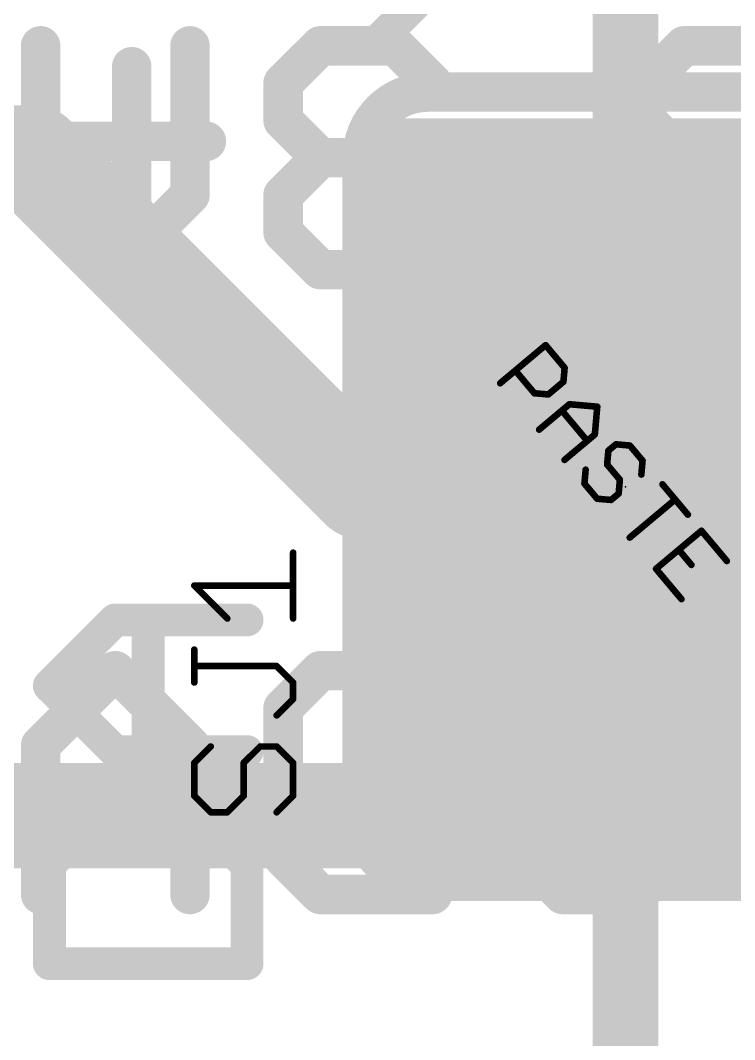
# Model space of a CAD drawing. Extents: x -33 to 74, y -9 to 23.
# Drawn here: x 2.745 to 5.501, y 5.485 to 9.421 of the extents above; entities that cross this region are included whole.
import ezdxf

# ---------------------------------------------------------------- set-up
doc = ezdxf.new("R2010")
doc.units = 0
for name, color, linetype in [('1', 12, 'CONTINUOUS'), ('16', 132, 'CONTINUOUS'), ('21', 41, 'CONTINUOUS'), ('22', 40, 'CONTINUOUS'), ('23', 53, 'CONTINUOUS'), ('25', 253, 'CONTINUOUS'), ('29', 253, 'CONTINUOUS'), ('31', 253, 'CONTINUOUS'), ('51', 53, 'CONTINUOUS')]:
    doc.layers.add(name, color=color, linetype=linetype)

# ---------------------------------------------------------------- blocks, each defined once
blk = doc.blocks.new('RECT')
blk.add_solid([(-0.5, -0.5), (0.5, -0.5), (-0.5, 0.5), (0.5, 0.5)])

msp = doc.modelspace()

# ---------------------------------------------------------------- linework, layer by layer
at = {"layer": '1'}
for points, const_width in [([(5.08, 8.4328), (5.08, 10.58)], 0.254), ([(2.794, 8.89), (1.27, 8.89)], 0.4064), ([(4.064, 7.62), (2.794, 8.89)], 0.4064), ([(5.08, 7.62), (4.064, 7.62)], 0.4064), ([(5.08, 7.62), (5.969, 7.62)], 0.4064), ([(5.08, 6.8072), (5.08, 4.66)], 0.254)]:
    msp.add_lwpolyline(points, dxfattribs=dict(at, const_width=const_width))
for points, const_width in [([(2.8658, 8.9618, 1), (2.7222, 8.8182)], 0.2032), ([(2.794, 8.7884, 1), (2.794, 8.9916)], 0.2032), ([(5.0165, 8.4328, 1), (5.1435, 8.4328)], 0.127), ([(4.064, 7.7216, 1), (4.064, 7.5184)], 0.2032), ([(3.9922, 7.5482, 1), (4.1358, 7.6918)], 0.2032), ([(5.08, 7.7216, 1), (5.08, 7.5184)], 0.2032), ([(5.08, 7.5184, 1), (5.08, 7.7216)], 0.2032), ([(5.1435, 6.8072, 1), (5.0165, 6.8072)], 0.127)]:
    msp.add_lwpolyline(points, format="xyb", dxfattribs=dict(at, const_width=const_width))
at = {"layer": '16', "const_width": 0.4064}
msp.add_lwpolyline([(1.27, 6.35), (7.62, 6.35)], dxfattribs=at)
at = {"layer": '21'}
for points, const_width in [([(3.1746, 8.6657), (3.1746, 9.2419)], 0.1524), ([(5.842, 9.144), (4.318, 9.144)], 0.1524), ([(2.8865, 8.9538), (3.4627, 8.9538)], 0.1524), ([(4.064, 6.35), (4.064, 8.89)], 0.1524), ([(2.8569, 6.8513), (3.1111, 7.1055)], 0.127), ([(3.1111, 7.1055), (3.6195, 7.1055)], 0.127), ([(3.2382, 6.5971), (3.2382, 7.1055)], 0.127), ([(3.1111, 6.5971), (2.8569, 6.8513)], 0.127), ([(3.6195, 6.5971), (3.1111, 6.5971)], 0.127), ([(2.984, 6.2869), (2.8569, 6.1598)], 0.127), ([(3.4924, 6.2869), (2.984, 6.2869)], 0.127), ([(3.6195, 6.1598), (3.4924, 6.2869)], 0.127), ([(2.8569, 6.1598), (2.8569, 5.7785)], 0.127), ([(3.6195, 5.7785), (3.6195, 6.1598)], 0.127), ([(5.842, 6.096), (4.318, 6.096)], 0.1524), ([(2.8569, 5.7785), (3.6195, 5.7785)], 0.127)]:
    msp.add_lwpolyline(points, dxfattribs=dict(at, const_width=const_width))
for points, const_width in [([(3.2127, 9.2419, 1), (3.1365, 9.2419)], 0.0762), ([(4.318, 9.144, 0.4142), (4.064, 8.89)], 0.1524), ([(4.318, 9.1821, 1), (4.318, 9.1059)], 0.0762), ([(4.318, 9.1059, 1), (4.318, 9.1821)], 0.0762), ([(2.8865, 8.9919, 1), (2.8865, 8.9157)], 0.0762), ([(3.4627, 8.9157, 1), (3.4627, 8.9919)], 0.0762), ([(4.1021, 8.89, 1), (4.0259, 8.89)], 0.0762), ([(4.0259, 8.89, 1), (4.1021, 8.89)], 0.0762), ([(3.1365, 8.6657, 1), (3.2127, 8.6657)], 0.0762), ([(3.1111, 7.1373, 1), (3.1111, 7.0738)], 0.0635), ([(3.1335, 7.0831, 1), (3.0886, 7.128)], 0.0635), ([(3.2699, 7.1055, 1), (3.2064, 7.1055)], 0.0635), ([(3.6195, 7.0738, 1), (3.6195, 7.1373)], 0.0635), ([(2.8793, 6.8737, 1), (2.8344, 6.8288)], 0.0635), ([(2.8344, 6.8737, 1), (2.8793, 6.8288)], 0.0635), ([(3.1111, 6.6288, 1), (3.1111, 6.5653)], 0.0635), ([(3.6195, 6.5653, 1), (3.6195, 6.6288)], 0.0635), ([(3.0886, 6.5746, 1), (3.1335, 6.6195)], 0.0635), ([(3.2064, 6.5971, 1), (3.2699, 6.5971)], 0.0635), ([(4.064, 6.35, 0.4142), (4.318, 6.096)], 0.1524), ([(4.1021, 6.35, 1), (4.0259, 6.35)], 0.0762), ([(4.0259, 6.35, 1), (4.1021, 6.35)], 0.0762), ([(2.984, 6.3187, 1), (2.984, 6.2552)], 0.0635), ([(3.0064, 6.2645, 1), (2.9615, 6.3094)], 0.0635), ([(3.5148, 6.3094, 1), (3.4699, 6.2645)], 0.0635), ([(3.4924, 6.2552, 1), (3.4924, 6.3187)], 0.0635), ([(2.8886, 6.1598, 1), (2.8251, 6.1598)], 0.0635), ([(3.6513, 6.1598, 1), (3.5878, 6.1598)], 0.0635), ([(2.8344, 6.1823, 1), (2.8793, 6.1374)], 0.0635), ([(3.597, 6.1374, 1), (3.642, 6.1823)], 0.0635), ([(4.318, 6.1341, 1), (4.318, 6.0579)], 0.0762), ([(4.318, 6.0579, 1), (4.318, 6.1341)], 0.0762), ([(2.8569, 5.8102, 1), (2.8569, 5.7468)], 0.0635), ([(3.6195, 5.7468, 1), (3.6195, 5.8102)], 0.0635), ([(2.8251, 5.7785, 1), (2.8886, 5.7785)], 0.0635), ([(3.5878, 5.7785, 1), (3.6513, 5.7785)], 0.0635)]:
    msp.add_lwpolyline(points, format="xyb", dxfattribs=dict(at, const_width=const_width))
at = {"layer": '22', "const_width": 0.1524}
for points in [[(2.8231, 8.7463), (2.8231, 9.3225)], [(3.3993, 9.3225), (3.3993, 8.7463)], [(3.9027, 9.3225), (3.7586, 9.1785)], [(4.1908, 9.3225), (3.9027, 9.3225)], [(4.3348, 9.1785), (4.1908, 9.3225)], [(5.3059, 9.3225), (5.1619, 9.1785)], [(5.5941, 9.3225), (5.3059, 9.3225)], [(3.7586, 9.1785), (3.7586, 9.0344)], [(5.1619, 9.1785), (5.1619, 9.0344)], [(3.7586, 9.0344), (3.9027, 8.8904)], [(5.1619, 9.0344), (5.3059, 8.8904)], [(3.9027, 8.8904), (3.7586, 8.7463)], [(3.9027, 8.8904), (4.0467, 8.8904)], [(5.3059, 8.8904), (5.1619, 8.7463)], [(5.3059, 8.8904), (5.45, 8.8904)], [(3.1112, 8.4582), (2.8231, 8.7463)], [(3.3993, 8.7463), (3.1112, 8.4582)], [(3.7586, 8.7463), (3.7586, 8.6023)], [(5.1619, 8.7463), (5.1619, 8.6023)], [(3.7586, 8.6023), (3.9027, 8.4582)], [(4.1908, 8.4582), (4.3348, 8.6023)], [(4.8026, 8.6023), (4.6585, 8.6023)], [(4.6585, 8.6023), (4.6585, 8.4582)], [(4.8026, 8.4582), (4.8026, 8.6023)], [(5.1619, 8.6023), (5.3059, 8.4582)], [(3.9027, 8.4582), (4.1908, 8.4582)], [(4.6585, 8.4582), (4.8026, 8.4582)], [(5.3059, 8.4582), (5.5941, 8.4582)], [(3.1112, 6.9095), (2.8231, 6.6214)], [(3.3993, 6.6214), (3.1112, 6.9095)], [(3.7586, 6.7655), (3.9027, 6.9095)], [(3.9027, 6.9095), (4.3348, 6.9095)], [(4.3348, 6.9095), (4.3348, 6.0452)], [(4.6941, 6.7655), (4.8382, 6.9095)], [(4.8382, 6.9095), (5.1263, 6.9095)], [(5.1263, 6.9095), (5.2704, 6.7655)], [(3.7586, 6.1893), (3.7586, 6.7655)], [(5.2704, 6.7655), (5.2704, 6.6214)], [(2.8231, 6.6214), (2.8231, 6.0452)], [(3.3993, 6.0452), (3.3993, 6.6214)], [(5.2704, 6.6214), (5.1263, 6.4774)], [(3.3993, 6.4774), (2.8231, 6.4774)], [(4.8382, 6.4774), (4.6941, 6.3333)], [(5.1263, 6.4774), (4.8382, 6.4774)], [(4.6941, 6.3333), (4.6941, 6.1893)], [(3.9027, 6.0452), (3.7586, 6.1893)], [(4.6941, 6.1893), (4.8382, 6.0452)], [(5.1263, 6.0452), (5.2704, 6.1893)], [(4.3348, 6.0452), (3.9027, 6.0452)], [(4.8382, 6.0452), (5.1263, 6.0452)]]:
    msp.add_lwpolyline(points, dxfattribs=at)
at = {"layer": '22', "const_width": 0.0762}
for points in [[(2.8612, 9.3225, 1), (2.785, 9.3225)], [(3.4374, 9.3225, 1), (3.3612, 9.3225)], [(3.9027, 9.3606, 1), (3.9027, 9.2844)], [(3.9296, 9.2956, 1), (3.8757, 9.3495)], [(4.2177, 9.3495, 1), (4.1638, 9.2956)], [(4.1908, 9.2844, 1), (4.1908, 9.3606)], [(5.3059, 9.3606, 1), (5.3059, 9.2844)], [(5.3329, 9.2956, 1), (5.279, 9.3495)], [(3.7967, 9.1785, 1), (3.7205, 9.1785)], [(5.2, 9.1785, 1), (5.1238, 9.1785)], [(3.7317, 9.2054, 1), (3.7856, 9.1515)], [(4.3079, 9.1515, 1), (4.3618, 9.2054)], [(5.1349, 9.2054, 1), (5.1888, 9.1515)], [(3.7856, 9.0614, 1), (3.7317, 9.0075)], [(5.1888, 9.0614, 1), (5.1349, 9.0075)], [(3.7205, 9.0344, 1), (3.7967, 9.0344)], [(5.1238, 9.0344, 1), (5.2, 9.0344)], [(3.9027, 8.9285, 1), (3.9027, 8.8523)], [(3.9296, 8.8634, 1), (3.8757, 8.9173)], [(3.8757, 8.8634, 1), (3.9296, 8.9173)], [(4.0467, 8.8523, 1), (4.0467, 8.9285)], [(5.3059, 8.9285, 1), (5.3059, 8.8523)], [(5.3329, 8.8634, 1), (5.279, 8.9173)], [(5.279, 8.8634, 1), (5.3329, 8.9173)], [(5.45, 8.8523, 1), (5.45, 8.9285)], [(2.85, 8.7733, 1), (2.7962, 8.7194)], [(3.4263, 8.7194, 1), (3.3724, 8.7733)], [(3.7967, 8.7463, 1), (3.7205, 8.7463)], [(5.2, 8.7463, 1), (5.1238, 8.7463)], [(2.785, 8.7463, 1), (2.8612, 8.7463)], [(3.3612, 8.7463, 1), (3.4374, 8.7463)], [(3.7317, 8.7733, 1), (3.7856, 8.7194)], [(5.1349, 8.7733, 1), (5.1888, 8.7194)], [(3.7856, 8.6292, 1), (3.7317, 8.5753)], [(4.3618, 8.5753, 1), (4.3079, 8.6292)], [(4.6585, 8.6404, 1), (4.6585, 8.5642)], [(4.6966, 8.6023, 1), (4.6204, 8.6023)], [(4.8407, 8.6023, 1), (4.7645, 8.6023)], [(4.8026, 8.5642, 1), (4.8026, 8.6404)], [(5.1888, 8.6292, 1), (5.1349, 8.5753)], [(3.7205, 8.6023, 1), (3.7967, 8.6023)], [(5.1238, 8.6023, 1), (5.2, 8.6023)], [(3.0843, 8.4851, 1), (3.1381, 8.4313)], [(3.0843, 8.4313, 1), (3.1381, 8.4851)], [(3.9027, 8.4963, 1), (3.9027, 8.4201)], [(3.8757, 8.4313, 1), (3.9296, 8.4851)], [(4.1638, 8.4851, 1), (4.2177, 8.4313)], [(4.1908, 8.4201, 1), (4.1908, 8.4963)], [(4.6585, 8.4963, 1), (4.6585, 8.4201)], [(4.8026, 8.4201, 1), (4.8026, 8.4963)], [(5.3059, 8.4963, 1), (5.3059, 8.4201)], [(5.279, 8.4313, 1), (5.3329, 8.4851)], [(4.6204, 8.4582, 1), (4.6966, 8.4582)], [(4.7645, 8.4582, 1), (4.8407, 8.4582)], [(3.1381, 6.9365, 1), (3.0843, 6.8826)], [(3.1381, 6.8826, 1), (3.0843, 6.9365)], [(3.9027, 6.9476, 1), (3.9027, 6.8714)], [(3.9296, 6.8826, 1), (3.8757, 6.9365)], [(4.3729, 6.9095, 1), (4.2967, 6.9095)], [(4.3348, 6.8714, 1), (4.3348, 6.9476)], [(4.8382, 6.9476, 1), (4.8382, 6.8714)], [(4.8651, 6.8826, 1), (4.8112, 6.9365)], [(5.1532, 6.9365, 1), (5.0994, 6.8826)], [(5.1263, 6.8714, 1), (5.1263, 6.9476)], [(3.7967, 6.7655, 1), (3.7205, 6.7655)], [(3.7317, 6.7924, 1), (3.7856, 6.7385)], [(4.6672, 6.7924, 1), (4.7211, 6.7385)], [(5.3085, 6.7655, 1), (5.2323, 6.7655)], [(5.2434, 6.7385, 1), (5.2973, 6.7924)], [(2.8612, 6.6214, 1), (2.785, 6.6214)], [(3.4374, 6.6214, 1), (3.3612, 6.6214)], [(5.2973, 6.5945, 1), (5.2434, 6.6484)], [(2.7962, 6.6484, 1), (2.85, 6.5945)], [(3.3724, 6.5945, 1), (3.4263, 6.6484)], [(5.2323, 6.6214, 1), (5.3085, 6.6214)], [(2.8231, 6.5155, 1), (2.8231, 6.4393)], [(3.3993, 6.4393, 1), (3.3993, 6.5155)], [(4.8382, 6.5155, 1), (4.8382, 6.4393)], [(4.8651, 6.4504, 1), (4.8112, 6.5043)], [(5.0994, 6.5043, 1), (5.1532, 6.4504)], [(5.1263, 6.4393, 1), (5.1263, 6.5155)], [(4.7322, 6.3333, 1), (4.656, 6.3333)], [(4.6672, 6.3603, 1), (4.7211, 6.3064)], [(3.7856, 6.2162, 1), (3.7317, 6.1623)], [(4.7211, 6.2162, 1), (4.6672, 6.1623)], [(5.2973, 6.1623, 1), (5.2434, 6.2162)], [(3.7205, 6.1893, 1), (3.7967, 6.1893)], [(4.656, 6.1893, 1), (4.7322, 6.1893)], [(3.9027, 6.0833, 1), (3.9027, 6.0071)], [(3.8757, 6.0183, 1), (3.9296, 6.0721)], [(4.3348, 6.0071, 1), (4.3348, 6.0833)], [(4.8382, 6.0833, 1), (4.8382, 6.0071)], [(4.8112, 6.0183, 1), (4.8651, 6.0721)], [(5.0994, 6.0721, 1), (5.1532, 6.0183)], [(5.1263, 6.0071, 1), (5.1263, 6.0833)], [(2.785, 6.0452, 1), (2.8612, 6.0452)], [(3.3612, 6.0452, 1), (3.4374, 6.0452)], [(4.2967, 6.0452, 1), (4.3729, 6.0452)]]:
    msp.add_lwpolyline(points, format="xyb", dxfattribs=at)
at = {"layer": '23'}
msp.add_point((5.08, 7.62), dxfattribs=at)
at = {"layer": '25'}
for points, const_width in [([(4.1146, 9.3315), (4.3053, 9.5222)], 0.127), ([(3.7973, 7.1111), (3.7973, 7.3653)], 0.0254), ([(3.5431, 7.1111), (3.416, 7.2382)], 0.0254), ([(3.416, 7.2382), (3.7973, 7.2382)], 0.0254), ([(3.416, 6.864), (3.416, 6.9911)], 0.0254), ([(3.7337, 6.9276), (3.416, 6.9276)], 0.0254), ([(3.7973, 6.864), (3.7337, 6.9276)], 0.0254), ([(3.7973, 6.8005), (3.7973, 6.864)], 0.0254), ([(3.7337, 6.7369), (3.7973, 6.8005)], 0.0254), ([(3.4795, 6.6169), (3.416, 6.5534)], 0.0254), ([(3.6066, 6.5534), (3.6702, 6.6169)], 0.0254), ([(3.6702, 6.6169), (3.7337, 6.6169)], 0.0254), ([(3.7337, 6.6169), (3.7973, 6.5534)], 0.0254), ([(3.416, 6.5534), (3.416, 6.4263)], 0.0254), ([(3.6066, 6.4263), (3.6066, 6.5534)], 0.0254), ([(3.7973, 6.5534), (3.7973, 6.4263)], 0.0254), ([(3.416, 6.4263), (3.4795, 6.3627)], 0.0254), ([(3.5431, 6.3627), (3.6066, 6.4263)], 0.0254), ([(3.7973, 6.4263), (3.7337, 6.3627)], 0.0254), ([(3.4795, 6.3627), (3.5431, 6.3627)], 0.0254)]:
    msp.add_lwpolyline(points, dxfattribs=dict(at, const_width=const_width))
for points, const_width in [([(4.0922, 9.354, 1), (4.1371, 9.3091)], 0.0635), ([(3.8037, 7.3653, 1), (3.791, 7.3653)], 0.0127), ([(3.416, 7.2446, 1), (3.416, 7.2319)], 0.0127), ([(3.4205, 7.2427, 1), (3.4115, 7.2337)], 0.0127), ([(3.7973, 7.2319, 1), (3.7973, 7.2446)], 0.0127), ([(3.5386, 7.1066, 1), (3.5476, 7.1156)], 0.0127), ([(3.791, 7.1111, 1), (3.8037, 7.1111)], 0.0127), ([(3.4223, 6.9911, 1), (3.4096, 6.9911)], 0.0127), ([(3.416, 6.9339, 1), (3.416, 6.9212)], 0.0127), ([(3.7382, 6.9321, 1), (3.7293, 6.9231)], 0.0127), ([(3.7337, 6.9212, 1), (3.7337, 6.9339)], 0.0127), ([(3.4096, 6.864, 1), (3.4223, 6.864)], 0.0127), ([(3.8037, 6.864, 1), (3.791, 6.864)], 0.0127), ([(3.7928, 6.8595, 1), (3.8018, 6.8685)], 0.0127), ([(3.8018, 6.796, 1), (3.7928, 6.8049)], 0.0127), ([(3.791, 6.8005, 1), (3.8037, 6.8005)], 0.0127), ([(3.7293, 6.7414, 1), (3.7382, 6.7324)], 0.0127), ([(3.484, 6.6124, 1), (3.475, 6.6214)], 0.0127), ([(3.6702, 6.6233, 1), (3.6702, 6.6106)], 0.0127), ([(3.6747, 6.6124, 1), (3.6657, 6.6214)], 0.0127), ([(3.7382, 6.6214, 1), (3.7293, 6.6124)], 0.0127), ([(3.7337, 6.6106, 1), (3.7337, 6.6233)], 0.0127), ([(3.4223, 6.5534, 1), (3.4096, 6.5534)], 0.0127), ([(3.4115, 6.5579, 1), (3.4205, 6.5489)], 0.0127), ([(3.613, 6.5534, 1), (3.6003, 6.5534)], 0.0127), ([(3.6021, 6.5579, 1), (3.6111, 6.5489)], 0.0127), ([(3.8037, 6.5534, 1), (3.791, 6.5534)], 0.0127), ([(3.7928, 6.5489, 1), (3.8018, 6.5579)], 0.0127), ([(3.4205, 6.4307, 1), (3.4115, 6.4218)], 0.0127), ([(3.4096, 6.4263, 1), (3.4223, 6.4263)], 0.0127), ([(3.6003, 6.4263, 1), (3.613, 6.4263)], 0.0127), ([(3.6111, 6.4218, 1), (3.6021, 6.4307)], 0.0127), ([(3.791, 6.4263, 1), (3.8037, 6.4263)], 0.0127), ([(3.8018, 6.4218, 1), (3.7928, 6.4307)], 0.0127), ([(3.4795, 6.3691, 1), (3.4795, 6.3563)], 0.0127), ([(3.475, 6.3582, 1), (3.484, 6.3672)], 0.0127), ([(3.5386, 6.3672, 1), (3.5476, 6.3582)], 0.0127), ([(3.5431, 6.3563, 1), (3.5431, 6.3691)], 0.0127), ([(3.7293, 6.3672, 1), (3.7382, 6.3582)], 0.0127)]:
    msp.add_lwpolyline(points, format="xyb", dxfattribs=dict(at, const_width=const_width))
at = {"layer": '51'}
for points, const_width in [([(4.572, 8.6678, 1), (4.572, 8.6043)], 0.0635), ([(4.6037, 8.636, 1), (4.5403, 8.636)], 0.0635), ([(4.7763, 8.1707, 1), (4.7665, 8.1626)], 0.0127), ([(4.7755, 8.1618, 1), (4.7673, 8.1715)], 0.0127), ([(4.6594, 8.0727, 1), (4.6497, 8.0645)], 0.0127), ([(4.8513, 8.0785, 1), (4.8386, 8.0796)], 0.0127), ([(4.8401, 8.0749, 1), (4.8498, 8.0831)], 0.0127), ([(4.5921, 8.0245, 1), (4.6002, 8.0147)], 0.0127), ([(4.8339, 8.0259, 1), (4.8466, 8.0247)], 0.0127), ([(4.8443, 8.0204, 1), (4.8362, 8.0302)], 0.0127), ([(4.7286, 7.9873, 1), (4.7275, 7.9746)], 0.0127), ([(4.7232, 7.9769, 1), (4.733, 7.9851)], 0.0127), ([(4.7777, 7.9811, 1), (4.7859, 7.9714)], 0.0127), ([(4.7813, 7.97, 1), (4.7824, 7.9826)], 0.0127), ([(4.8639, 7.9448, 1), (4.8628, 7.9321)], 0.0127), ([(4.8674, 7.9336, 1), (4.8592, 7.9433)], 0.0127), ([(4.839, 7.918, 1), (4.8292, 7.9099)], 0.0127), ([(4.9771, 7.9285, 1), (4.9644, 7.9296)], 0.0127), ([(4.9702, 7.9227, 1), (4.9713, 7.9354)], 0.0127), ([(4.7424, 7.8453, 1), (4.7506, 7.8356)], 0.0127), ([(4.9654, 7.8168, 1), (4.9573, 7.8265)], 0.0127), ([(4.9273, 7.793, 1), (4.937, 7.8012)], 0.0127), ([(4.955, 7.8222, 1), (4.9677, 7.8211)], 0.0127), ([(5.0434, 7.7901, 1), (5.0423, 7.7775)], 0.0127), ([(5.0469, 7.779, 1), (5.0388, 7.7887)], 0.0127), ([(5.0096, 7.7642, 1), (5.0177, 7.7544)], 0.0127), ([(5.02, 7.7588, 1), (5.0073, 7.7599)], 0.0127), ([(5.1014, 7.7832, 1), (5.0917, 7.775)], 0.0127), ([(5.096, 7.7728, 1), (5.0971, 7.7854)], 0.0127), ([(4.8404, 7.7284, 1), (4.8486, 7.7187)], 0.0127), ([(5.0138, 7.7097, 1), (5.0041, 7.7015)], 0.0127), ([(5.1519, 7.7201, 1), (5.1393, 7.7213)], 0.0127), ([(5.1407, 7.7166, 1), (5.1505, 7.7248)], 0.0127), ([(4.9323, 7.6852, 1), (4.9197, 7.6863)], 0.0127), ([(5.0026, 7.7061, 1), (5.0153, 7.705)], 0.0127), ([(4.9262, 7.6361, 1), (4.9164, 7.628)], 0.0127), ([(4.915, 7.6326, 1), (4.9276, 7.6315)], 0.0127), ([(5.0643, 7.6466, 1), (5.0516, 7.6477)], 0.0127), ([(5.0531, 7.6431, 1), (5.0628, 7.6512)], 0.0127), ([(5.1346, 7.6675, 1), (5.1472, 7.6664)], 0.0127), ([(5.2273, 7.6333, 1), (5.2175, 7.6251)], 0.0127), ([(5.0469, 7.594, 1), (5.0596, 7.5929)], 0.0127), ([(5.0573, 7.5886, 1), (5.0492, 7.5983)], 0.0127), ([(4.9709, 7.58, 1), (4.9698, 7.5673)], 0.0127), ([(4.9655, 7.5695, 1), (4.9752, 7.5777)], 0.0127), ([(5.02, 7.5738, 1), (5.0281, 7.5641)], 0.0127), ([(5.0235, 7.5626, 1), (5.0246, 7.5753)], 0.0127), ([(5.2755, 7.5659, 1), (5.2673, 7.5756)], 0.0127), ([(5.3156, 7.5082, 1), (5.3253, 7.5164)], 0.0127), ([(5.3776, 7.4541, 1), (5.3679, 7.4459)], 0.0127), ([(5.3768, 7.4451, 1), (5.3686, 7.4549)], 0.0127), ([(5.0921, 7.4285, 1), (5.1002, 7.4188)], 0.0127), ([(5.29, 7.3806, 1), (5.2802, 7.3724)], 0.0127), ([(5.3293, 7.314, 1), (5.339, 7.3221)], 0.0127), ([(5.4659, 7.3291, 1), (5.4756, 7.3372)], 0.0127), ([(5.2023, 7.307, 1), (5.1926, 7.2989)], 0.0127), ([(5.1934, 7.3078, 1), (5.2015, 7.2981)], 0.0127), ([(5.2906, 7.182, 1), (5.3004, 7.1902)], 0.0127), ([(4.572, 6.6357, 1), (4.572, 6.5723)], 0.0635), ([(4.5403, 6.604, 1), (4.6037, 6.604)], 0.0635)]:
    msp.add_lwpolyline(points, format="xyb", dxfattribs=dict(at, const_width=const_width))
for points, const_width in [([(4.572, 8.636), (4.572, 6.604)], 0.127), ([(5.588, 8.636), (4.572, 8.636)], 0.127), ([(4.5961, 8.0196), (4.7714, 8.1667)], 0.0254), ([(4.7714, 8.1667), (4.8449, 8.079)], 0.0254), ([(4.7281, 7.981), (4.6546, 8.0686)], 0.0254), ([(4.8449, 8.079), (4.8402, 8.0253)], 0.0254), ([(4.8402, 8.0253), (4.7818, 7.9763)], 0.0254), ([(4.7818, 7.9763), (4.7281, 7.981)], 0.0254), ([(4.7465, 7.8404), (4.8633, 7.9385)], 0.0254), ([(4.8633, 7.9385), (4.9708, 7.9291)], 0.0254), ([(4.8341, 7.914), (4.9321, 7.7971)], 0.0254), ([(4.9708, 7.9291), (4.9614, 7.8216)], 0.0254), ([(4.9614, 7.8216), (4.8445, 7.7236)], 0.0254), ([(5.0429, 7.7838), (5.0136, 7.7593)], 0.0254), ([(5.0966, 7.7791), (5.0429, 7.7838)], 0.0254), ([(5.0136, 7.7593), (5.0089, 7.7056)], 0.0254), ([(5.1456, 7.7207), (5.0966, 7.7791)], 0.0254), ([(5.0089, 7.7056), (5.058, 7.6472)], 0.0254), ([(5.1409, 7.667), (5.1456, 7.7207)], 0.0254), ([(4.9213, 7.6321), (4.926, 7.6858)], 0.0254), ([(4.9703, 7.5736), (4.9213, 7.6321)], 0.0254), ([(5.058, 7.6472), (5.0533, 7.5934)], 0.0254), ([(5.2224, 7.6292), (5.3204, 7.5123)], 0.0254), ([(5.0533, 7.5934), (5.0241, 7.5689)], 0.0254), ([(5.0241, 7.5689), (4.9703, 7.5736)], 0.0254), ([(5.0962, 7.4237), (5.2714, 7.5707)], 0.0254), ([(5.3727, 7.45), (5.1975, 7.3029)], 0.0254), ([(5.4708, 7.3332), (5.3727, 7.45)], 0.0254), ([(5.2851, 7.3765), (5.3341, 7.3181)], 0.0254), ([(5.1975, 7.3029), (5.2955, 7.1861)], 0.0254), ([(4.572, 6.604), (5.588, 6.604)], 0.127)]:
    msp.add_lwpolyline(points, dxfattribs=dict(at, const_width=const_width))

# ---------------------------------------------------------------- block references
at = {"layer": '1', "xscale": 0.635, "yscale": 1.27, "rotation": 90}
for p in [(5.08, 8.4328), (5.08, 7.62), (5.08, 6.8072)]:
    msp.add_blockref('RECT', p, dxfattribs=at)
at = {"layer": '29', "xscale": 0.8382, "yscale": 1.4732, "rotation": 90}
for p in [(5.08, 8.4328), (5.08, 7.62), (5.08, 6.8072)]:
    msp.add_blockref('RECT', p, dxfattribs=at)
at = {"layer": '31', "xscale": 2.8448, "yscale": 1.9812, "rotation": 90}
msp.add_blockref('RECT', (5.08, 7.62), dxfattribs=at)

doc.saveas('drawing.dxf')
